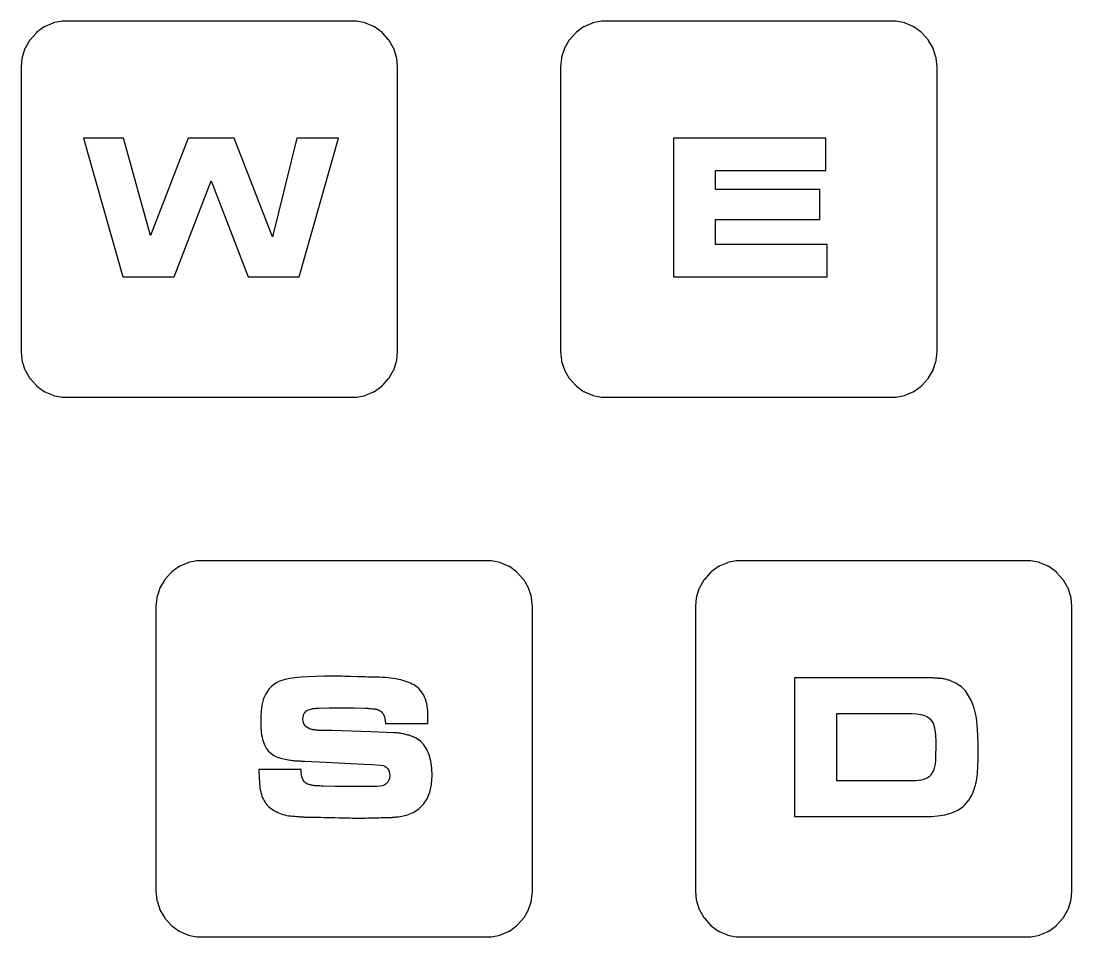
# Model space of a CAD drawing. Header units: millimetres. Extents: x -16 to 249, y -82 to 7.
# Drawn here: x 21.87 to 58.88, y -44.12 to -11.88 of the extents above; entities that cross this region are included whole.
import ezdxf

# ---------------------------------------------------------------- set-up
doc = ezdxf.new("R2010")
doc.units = ezdxf.units.MM
doc.layers.get('0').update_dxf_attribs({"lineweight": 25, "true_color": 0xffffff})

msp = doc.modelspace()

# ---------------------------------------------------------------- linework, layer by layer
for p, q in [((22.6836, -12.0859), (22.4299, -12.2702)), ((22.7008, -12.0783), (22.6836, -12.0859)), ((22.7089, -12.0746), (22.7008, -12.0783)), ((22.9954, -11.9471), (22.7089, -12.0746)), ((23.0042, -11.9452), (22.9954, -11.9471)), ((23.3109, -11.88), (23.0042, -11.9452)), ((23.3293, -11.8761), (23.3109, -11.88)), ((33.6707, -11.8761), (23.3293, -11.8761)), ((33.6891, -11.88), (33.6707, -11.8761)), ((33.9958, -11.9452), (33.6891, -11.88)), ((34.0046, -11.9471), (33.9958, -11.9452)), ((34.2911, -12.0746), (34.0046, -11.9471)), ((34.2992, -12.0783), (34.2911, -12.0746)), ((34.3164, -12.0859), (34.2992, -12.0783)), ((34.5701, -12.2702), (34.3164, -12.0859)), ((41.6836, -12.0859), (41.4299, -12.2702)), ((41.7008, -12.0783), (41.6836, -12.0859)), ((41.7089, -12.0746), (41.7008, -12.0783)), ((41.9954, -11.9471), (41.7089, -12.0746)), ((42.0042, -11.9452), (41.9954, -11.9471)), ((42.3109, -11.88), (42.0042, -11.9452)), ((42.3293, -11.8761), (42.3109, -11.88)), ((52.6707, -11.8761), (42.3293, -11.8761)), ((52.6891, -11.88), (52.6707, -11.8761)), ((52.9958, -11.9452), (52.6891, -11.88)), ((53.0046, -11.9471), (52.9958, -11.9452)), ((53.2911, -12.0746), (53.0046, -11.9471)), ((53.2992, -12.0783), (53.2911, -12.0746)), ((53.3164, -12.0859), (53.2992, -12.0783)), ((53.5701, -12.2702), (53.3164, -12.0859)), ((22.1651, -12.5643), (22.0083, -12.8359)), ((22.1745, -12.548), (22.1651, -12.5643)), ((22.179, -12.5402), (22.1745, -12.548)), ((22.185, -12.5336), (22.179, -12.5402)), ((22.3948, -12.3005), (22.185, -12.5336)), ((22.4074, -12.2866), (22.3948, -12.3005)), ((22.4146, -12.2813), (22.4074, -12.2866)), ((22.4299, -12.2702), (22.4146, -12.2813)), ((34.5854, -12.2813), (34.5701, -12.2702)), ((34.5926, -12.2866), (34.5854, -12.2813)), ((34.6052, -12.3005), (34.5926, -12.2866)), ((34.815, -12.5336), (34.6052, -12.3005)), ((34.821, -12.5402), (34.815, -12.5336)), ((34.8255, -12.548), (34.821, -12.5402)), ((34.8349, -12.5643), (34.8255, -12.548)), ((34.9917, -12.8359), (34.8349, -12.5643)), ((41.1651, -12.5643), (41.0083, -12.8359)), ((41.1745, -12.548), (41.1651, -12.5643)), ((41.179, -12.5402), (41.1745, -12.548)), ((41.185, -12.5336), (41.179, -12.5402)), ((41.3948, -12.3005), (41.185, -12.5336)), ((41.4074, -12.2866), (41.3948, -12.3005)), ((41.4146, -12.2813), (41.4074, -12.2866)), ((41.4299, -12.2702), (41.4146, -12.2813)), ((53.5854, -12.2813), (53.5701, -12.2702)), ((53.5926, -12.2866), (53.5854, -12.2813)), ((53.6052, -12.3005), (53.5926, -12.2866)), ((53.815, -12.5336), (53.6052, -12.3005)), ((53.821, -12.5402), (53.815, -12.5336)), ((53.8255, -12.548), (53.821, -12.5402)), ((53.8349, -12.5643), (53.8255, -12.548)), ((53.9917, -12.8359), (53.8349, -12.5643)), ((22.0056, -12.8444), (21.9086, -13.1426)), ((22.0083, -12.8359), (22.0056, -12.8444)), ((34.9944, -12.8444), (34.9917, -12.8359)), ((35.0914, -13.1426), (34.9944, -12.8444)), ((41.0056, -12.8444), (40.9086, -13.1426)), ((41.0083, -12.8359), (41.0056, -12.8444)), ((53.9944, -12.8444), (53.9917, -12.8359)), ((54.0914, -13.1426), (53.9944, -12.8444)), ((21.9009, -13.1792), (21.8681, -13.4911)), ((21.9028, -13.1605), (21.9009, -13.1792)), ((21.9086, -13.1426), (21.9028, -13.1605)), ((35.0972, -13.1605), (35.0914, -13.1426)), ((35.0991, -13.1792), (35.0972, -13.1605)), ((35.1319, -13.4911), (35.0991, -13.1792)), ((40.9009, -13.1792), (40.8681, -13.4911)), ((40.9028, -13.1605), (40.9009, -13.1792)), ((40.9086, -13.1426), (40.9028, -13.1605)), ((54.0972, -13.1605), (54.0914, -13.1426)), ((54.0991, -13.1792), (54.0972, -13.1605)), ((54.1319, -13.4911), (54.0991, -13.1792)), ((21.8681, -13.4911), (21.8671, -13.5)), ((21.8671, -13.5), (21.8671, -23.5)), ((35.1329, -13.5), (35.1319, -13.4911)), ((35.1329, -23.5), (35.1329, -13.5)), ((40.8681, -13.4911), (40.8671, -13.5)), ((40.8671, -13.5), (40.8671, -23.5)), ((54.1329, -13.5), (54.1319, -13.4911)), ((54.1329, -23.5), (54.1329, -13.5)), ((24.0716, -15.9986), (25.4551, -20.8869)), ((25.4795, -15.9986), (24.0716, -15.9986)), ((26.4316, -19.4315), (25.4795, -15.9986)), ((27.75, -15.9986), (26.4316, -19.4315)), ((29.3735, -15.9986), (27.75, -15.9986)), ((30.7285, -19.4699), (29.3735, -15.9986)), ((31.5871, -15.9986), (30.7285, -19.4699)), ((33.0519, -15.9986), (31.5871, -15.9986)), ((31.6684, -20.8869), (33.0519, -15.9986)), ((50.2188, -15.9986), (44.8436, -15.9986)), ((44.8436, -15.9986), (44.8436, -20.8869)), ((50.2188, -17.139), (50.2188, -15.9986)), ((46.3329, -17.8072), (46.3329, -17.139)), ((46.3329, -17.139), (50.2188, -17.139)), ((27.2617, -20.8869), (28.5597, -17.5077)), ((28.5597, -17.5077), (29.8618, -20.8869)), ((50.0031, -17.8072), (46.3329, -17.8072)), ((50.0031, -18.867), (50.0031, -17.8072)), ((46.3329, -19.7464), (46.3329, -18.867)), ((46.3329, -18.867), (50.0031, -18.867)), ((50.2635, -19.7464), (46.3329, -19.7464)), ((50.2635, -20.8869), (50.2635, -19.7464)), ((25.4551, -20.8869), (27.2617, -20.8869)), ((29.8618, -20.8869), (31.6684, -20.8869)), ((44.8436, -20.8869), (50.2635, -20.8869)), ((21.8671, -23.5), (21.8681, -23.5089)), ((21.8681, -23.5089), (21.9009, -23.8208)), ((35.0991, -23.8208), (35.1319, -23.5089)), ((35.1319, -23.5089), (35.1329, -23.5)), ((40.8671, -23.5), (40.8681, -23.5089)), ((40.8681, -23.5089), (40.9009, -23.8208)), ((54.0991, -23.8208), (54.1319, -23.5089)), ((54.1319, -23.5089), (54.1329, -23.5)), ((21.9009, -23.8208), (21.9028, -23.8395)), ((21.9028, -23.8395), (21.9086, -23.8574)), ((21.9086, -23.8574), (22.0056, -24.1556)), ((34.9944, -24.1556), (35.0914, -23.8574)), ((35.0914, -23.8574), (35.0972, -23.8395)), ((35.0972, -23.8395), (35.0991, -23.8208)), ((40.9009, -23.8208), (40.9028, -23.8395)), ((40.9028, -23.8395), (40.9086, -23.8574)), ((40.9086, -23.8574), (41.0056, -24.1556)), ((53.9944, -24.1556), (54.0914, -23.8574)), ((54.0914, -23.8574), (54.0972, -23.8395)), ((54.0972, -23.8395), (54.0991, -23.8208)), ((22.0056, -24.1556), (22.0083, -24.1641)), ((22.0083, -24.1641), (22.1651, -24.4357)), ((34.8349, -24.4357), (34.9917, -24.1641)), ((34.9917, -24.1641), (34.9944, -24.1556)), ((41.0056, -24.1556), (41.0083, -24.1641)), ((41.0083, -24.1641), (41.1651, -24.4357)), ((53.8349, -24.4357), (53.9917, -24.1641)), ((53.9917, -24.1641), (53.9944, -24.1556)), ((22.1651, -24.4357), (22.1745, -24.452)), ((22.1745, -24.452), (22.179, -24.4598)), ((22.179, -24.4598), (22.185, -24.4664)), ((22.185, -24.4664), (22.3948, -24.6995)), ((22.3948, -24.6995), (22.4074, -24.7134)), ((22.4074, -24.7134), (22.4146, -24.7187)), ((22.4146, -24.7187), (22.4299, -24.7298)), ((22.4299, -24.7298), (22.6836, -24.9141)), ((34.3164, -24.9141), (34.5701, -24.7298)), ((34.5701, -24.7298), (34.5854, -24.7187)), ((34.5854, -24.7187), (34.5926, -24.7134)), ((34.5926, -24.7134), (34.6052, -24.6995)), ((34.6052, -24.6995), (34.815, -24.4664)), ((34.815, -24.4664), (34.821, -24.4598)), ((34.821, -24.4598), (34.8255, -24.452)), ((34.8255, -24.452), (34.8349, -24.4357)), ((41.1651, -24.4357), (41.1745, -24.452)), ((41.1745, -24.452), (41.179, -24.4598)), ((41.179, -24.4598), (41.185, -24.4664)), ((41.185, -24.4664), (41.3948, -24.6995)), ((41.3948, -24.6995), (41.4074, -24.7134)), ((41.4074, -24.7134), (41.4146, -24.7187)), ((41.4146, -24.7187), (41.4299, -24.7298)), ((41.4299, -24.7298), (41.6836, -24.9141)), ((53.3164, -24.9141), (53.5701, -24.7298)), ((53.5701, -24.7298), (53.5854, -24.7187)), ((53.5854, -24.7187), (53.5926, -24.7134)), ((53.5926, -24.7134), (53.6052, -24.6995)), ((53.6052, -24.6995), (53.815, -24.4664)), ((53.815, -24.4664), (53.821, -24.4598)), ((53.821, -24.4598), (53.8255, -24.452)), ((53.8255, -24.452), (53.8349, -24.4357)), ((22.6836, -24.9141), (22.7008, -24.9217)), ((22.7008, -24.9217), (22.7089, -24.9254)), ((22.7089, -24.9254), (22.9954, -25.0529)), ((22.9954, -25.0529), (23.0042, -25.0548)), ((23.0042, -25.0548), (23.3109, -25.12)), ((23.3109, -25.12), (23.3293, -25.1239)), ((23.3293, -25.1239), (33.6707, -25.1239)), ((33.6707, -25.1239), (33.6891, -25.12)), ((33.6891, -25.12), (33.9958, -25.0548)), ((33.9958, -25.0548), (34.0046, -25.0529)), ((34.0046, -25.0529), (34.2911, -24.9254)), ((34.2911, -24.9254), (34.2992, -24.9217)), ((34.2992, -24.9217), (34.3164, -24.9141)), ((41.6836, -24.9141), (41.7008, -24.9217)), ((41.7008, -24.9217), (41.7089, -24.9254)), ((41.7089, -24.9254), (41.9954, -25.0529)), ((41.9954, -25.0529), (42.0042, -25.0548)), ((42.0042, -25.0548), (42.3109, -25.12)), ((42.3109, -25.12), (42.3293, -25.1239)), ((42.3293, -25.1239), (52.6707, -25.1239)), ((52.6707, -25.1239), (52.6891, -25.12)), ((52.6891, -25.12), (52.9958, -25.0548)), ((52.9958, -25.0548), (53.0046, -25.0529)), ((53.0046, -25.0529), (53.2911, -24.9254)), ((53.2911, -24.9254), (53.2992, -24.9217)), ((53.2992, -24.9217), (53.3164, -24.9141)), ((27.4336, -31.0859), (27.1799, -31.2702)), ((27.4508, -31.0783), (27.4336, -31.0859)), ((27.4589, -31.0746), (27.4508, -31.0783)), ((27.7454, -30.9471), (27.4589, -31.0746)), ((27.7542, -30.9452), (27.7454, -30.9471)), ((28.0609, -30.88), (27.7542, -30.9452)), ((28.0793, -30.8761), (28.0609, -30.88)), ((38.4207, -30.8761), (28.0793, -30.8761)), ((38.4391, -30.88), (38.4207, -30.8761)), ((38.7458, -30.9452), (38.4391, -30.88)), ((38.7546, -30.9471), (38.7458, -30.9452)), ((39.0411, -31.0746), (38.7546, -30.9471)), ((39.0492, -31.0783), (39.0411, -31.0746)), ((39.0664, -31.0859), (39.0492, -31.0783)), ((39.3201, -31.2702), (39.0664, -31.0859)), ((46.4336, -31.0859), (46.1799, -31.2702)), ((46.4508, -31.0783), (46.4336, -31.0859)), ((46.4589, -31.0746), (46.4508, -31.0783)), ((46.7454, -30.9471), (46.4589, -31.0746)), ((46.7542, -30.9452), (46.7454, -30.9471)), ((47.0609, -30.88), (46.7542, -30.9452)), ((47.0793, -30.8761), (47.0609, -30.88)), ((57.4207, -30.8761), (47.0793, -30.8761)), ((57.4391, -30.88), (57.4207, -30.8761)), ((57.7458, -30.9452), (57.4391, -30.88)), ((57.7546, -30.9471), (57.7458, -30.9452)), ((58.0411, -31.0746), (57.7546, -30.9471)), ((58.0492, -31.0783), (58.0411, -31.0746)), ((58.0664, -31.0859), (58.0492, -31.0783)), ((58.3201, -31.2702), (58.0664, -31.0859)), ((27.1448, -31.3005), (26.935, -31.5336)), ((27.1574, -31.2866), (27.1448, -31.3005)), ((27.1646, -31.2813), (27.1574, -31.2866)), ((27.1799, -31.2702), (27.1646, -31.2813)), ((39.3354, -31.2813), (39.3201, -31.2702)), ((39.3426, -31.2866), (39.3354, -31.2813)), ((39.3552, -31.3005), (39.3426, -31.2866)), ((39.565, -31.5336), (39.3552, -31.3005)), ((46.1448, -31.3005), (45.935, -31.5336)), ((46.1574, -31.2866), (46.1448, -31.3005)), ((46.1646, -31.2813), (46.1574, -31.2866)), ((46.1799, -31.2702), (46.1646, -31.2813)), ((58.3354, -31.2813), (58.3201, -31.2702)), ((58.3426, -31.2866), (58.3354, -31.2813)), ((58.3552, -31.3005), (58.3426, -31.2866)), ((58.565, -31.5336), (58.3552, -31.3005)), ((26.9151, -31.5643), (26.7583, -31.8359)), ((26.9245, -31.548), (26.9151, -31.5643)), ((26.929, -31.5402), (26.9245, -31.548)), ((26.935, -31.5336), (26.929, -31.5402)), ((39.571, -31.5402), (39.565, -31.5336)), ((39.5755, -31.548), (39.571, -31.5402)), ((39.5849, -31.5643), (39.5755, -31.548)), ((39.7417, -31.8359), (39.5849, -31.5643)), ((45.9151, -31.5643), (45.7583, -31.8359)), ((45.9245, -31.548), (45.9151, -31.5643)), ((45.929, -31.5402), (45.9245, -31.548)), ((45.935, -31.5336), (45.929, -31.5402)), ((58.571, -31.5402), (58.565, -31.5336)), ((58.5755, -31.548), (58.571, -31.5402)), ((58.5849, -31.5643), (58.5755, -31.548)), ((58.7417, -31.8359), (58.5849, -31.5643)), ((26.6509, -32.1792), (26.6181, -32.4911)), ((26.6528, -32.1605), (26.6509, -32.1792)), ((26.6586, -32.1426), (26.6528, -32.1605)), ((26.7556, -31.8444), (26.6586, -32.1426)), ((26.7583, -31.8359), (26.7556, -31.8444)), ((39.7444, -31.8444), (39.7417, -31.8359)), ((39.8414, -32.1426), (39.7444, -31.8444)), ((39.8472, -32.1605), (39.8414, -32.1426)), ((39.8491, -32.1792), (39.8472, -32.1605)), ((39.8819, -32.4911), (39.8491, -32.1792)), ((45.6509, -32.1792), (45.6181, -32.4911)), ((45.6528, -32.1605), (45.6509, -32.1792)), ((45.6586, -32.1426), (45.6528, -32.1605)), ((45.7556, -31.8444), (45.6586, -32.1426)), ((45.7583, -31.8359), (45.7556, -31.8444)), ((58.7444, -31.8444), (58.7417, -31.8359)), ((58.8414, -32.1426), (58.7444, -31.8444)), ((58.8472, -32.1605), (58.8414, -32.1426)), ((58.8491, -32.1792), (58.8472, -32.1605)), ((58.8819, -32.4911), (58.8491, -32.1792)), ((26.6181, -32.4911), (26.6171, -32.5)), ((26.6171, -32.5), (26.6171, -42.5)), ((39.8829, -32.5), (39.8819, -32.4911)), ((39.8829, -42.5), (39.8829, -32.5)), ((45.6181, -32.4911), (45.6171, -32.5)), ((45.6171, -32.5), (45.6171, -42.5)), ((58.8829, -32.5), (58.8819, -32.4911)), ((58.8829, -42.5), (58.8829, -32.5)), ((30.9429, -35.1333), (30.8449, -35.1852)), ((31.0489, -35.0913), (30.9429, -35.1333)), ((31.1734, -35.0565), (31.0489, -35.0913)), ((31.3274, -35.0264), (31.1734, -35.0565)), ((31.5107, -35.0009), (31.3274, -35.0264)), ((31.7233, -34.98), (31.5107, -35.0009)), ((31.9654, -34.9638), (31.7233, -34.98)), ((32.2368, -34.9522), (31.9654, -34.9638)), ((32.5376, -34.9453), (32.2368, -34.9522)), ((32.8678, -34.9429), (32.5376, -34.9453)), ((32.9342, -34.9432), (32.8678, -34.9429)), ((33.0074, -34.9439), (32.9342, -34.9432)), ((33.0873, -34.9451), (33.0074, -34.9439)), ((33.1739, -34.9468), (33.0873, -34.9451)), ((33.2673, -34.9489), (33.1739, -34.9468)), ((33.3674, -34.9516), (33.2673, -34.9489)), ((33.4743, -34.9547), (33.3674, -34.9516)), ((33.701, -34.9619), (33.4743, -34.9547)), ((33.8061, -34.9651), (33.701, -34.9619)), ((33.9034, -34.9677), (33.8061, -34.9651)), ((33.9928, -34.9699), (33.9034, -34.9677)), ((34.0743, -34.9715), (33.9928, -34.9699)), ((34.148, -34.9727), (34.0743, -34.9715)), ((34.2137, -34.9735), (34.148, -34.9727)), ((34.2716, -34.9737), (34.2137, -34.9735)), ((34.3847, -34.9747), (34.2716, -34.9737)), ((34.4942, -34.9778), (34.3847, -34.9747)), ((34.6001, -34.9829), (34.4942, -34.9778)), ((34.7024, -34.99), (34.6001, -34.9829)), ((34.801, -34.9991), (34.7024, -34.99)), ((34.896, -35.0103), (34.801, -34.9991)), ((34.9874, -35.0235), (34.896, -35.0103)), ((35.0751, -35.0388), (34.9874, -35.0235)), ((35.1593, -35.0558), (35.0751, -35.0388)), ((35.2398, -35.0744), (35.1593, -35.0558)), ((35.3167, -35.0945), (35.2398, -35.0744)), ((35.39, -35.1161), (35.3167, -35.0945)), ((35.4597, -35.1393), (35.39, -35.1161)), ((35.5257, -35.1639), (35.4597, -35.1393)), ((35.5881, -35.1901), (35.5257, -35.1639)), ((53.6531, -34.9986), (49.1081, -34.9986)), ((49.1081, -34.9986), (49.1081, -39.8869)), ((53.6886, -34.9986), (53.6531, -34.9986)), ((53.7238, -34.9988), (53.6886, -34.9986)), ((53.7588, -34.9992), (53.7238, -34.9988)), ((53.7935, -34.9997), (53.7588, -34.9992)), ((53.8279, -35.0003), (53.7935, -34.9997)), ((53.8622, -35.001), (53.8279, -35.0003)), ((53.8961, -35.0019), (53.8622, -35.001)), ((53.9298, -35.0029), (53.8961, -35.0019)), ((53.9632, -35.0042), (53.9298, -35.0029)), ((53.9962, -35.0056), (53.9632, -35.0042)), ((54.0288, -35.0074), (53.9962, -35.0056)), ((54.061, -35.0094), (54.0288, -35.0074)), ((54.0929, -35.0118), (54.061, -35.0094)), ((54.1244, -35.0143), (54.0929, -35.0118)), ((54.1555, -35.0172), (54.1244, -35.0143)), ((54.1862, -35.0203), (54.1555, -35.0172)), ((54.2176, -35.0208), (54.1862, -35.0203)), ((54.2489, -35.0222), (54.2176, -35.0208)), ((54.2799, -35.0246), (54.2489, -35.0222)), ((54.3108, -35.028), (54.2799, -35.0246)), ((54.3414, -35.0323), (54.3108, -35.028)), ((54.3719, -35.0375), (54.3414, -35.0323)), ((54.4022, -35.0437), (54.3719, -35.0375)), ((54.4323, -35.0509), (54.4022, -35.0437)), ((54.4623, -35.0589), (54.4323, -35.0509)), ((54.4924, -35.0678), (54.4623, -35.0589)), ((54.5226, -35.0775), (54.4924, -35.0678)), ((54.5529, -35.088), (54.5226, -35.0775)), ((54.5832, -35.0993), (54.5529, -35.088)), ((54.6135, -35.1115), (54.5832, -35.0993)), ((54.644, -35.1245), (54.6135, -35.1115)), ((54.6745, -35.1384), (54.644, -35.1245)), ((54.7457, -35.1702), (54.6745, -35.1384)), ((30.5316, -35.4911), (30.473, -35.5921)), ((30.5981, -35.3998), (30.5316, -35.4911)), ((30.6725, -35.3184), (30.5981, -35.3998)), ((30.7548, -35.2469), (30.6725, -35.3184)), ((30.8449, -35.1852), (30.7548, -35.2469)), ((35.6469, -35.2178), (35.5881, -35.1901)), ((35.7102, -35.2525), (35.6469, -35.2178)), ((35.7697, -35.2914), (35.7102, -35.2525)), ((35.8256, -35.3344), (35.7697, -35.2914)), ((35.8778, -35.3816), (35.8256, -35.3344)), ((35.9263, -35.4331), (35.8778, -35.3816)), ((35.9711, -35.4887), (35.9263, -35.4331)), ((36.0122, -35.5486), (35.9711, -35.4887)), ((54.8128, -35.2045), (54.7457, -35.1702)), ((54.8759, -35.2413), (54.8128, -35.2045)), ((54.9349, -35.2808), (54.8759, -35.2413)), ((54.9898, -35.3227), (54.9349, -35.2808)), ((55.0406, -35.3672), (54.9898, -35.3227)), ((55.0874, -35.4143), (55.0406, -35.3672)), ((55.1302, -35.4639), (55.0874, -35.4143)), ((55.2085, -35.5727), (55.1302, -35.4639)), ((30.3724, -35.8644), (30.3529, -35.9609)), ((30.3956, -35.7785), (30.3724, -35.8644)), ((30.4223, -35.7031), (30.3956, -35.7785)), ((30.473, -35.5921), (30.4223, -35.7031)), ((36.0497, -35.6126), (36.0122, -35.5486)), ((36.0831, -35.6808), (36.0497, -35.6126)), ((36.112, -35.7532), (36.0831, -35.6808)), ((36.1365, -35.8298), (36.112, -35.7532)), ((36.1565, -35.9106), (36.1365, -35.8298)), ((55.2787, -35.6877), (55.2085, -35.5727)), ((55.3407, -35.8087), (55.2787, -35.6877)), ((55.3946, -35.9359), (55.3407, -35.8087)), ((30.3244, -36.1855), (30.3155, -36.3136)), ((30.3368, -36.0679), (30.3244, -36.1855)), ((30.3529, -35.9609), (30.3368, -36.0679)), ((31.8131, -36.3262), (31.8325, -36.2731)), ((31.8325, -36.2731), (31.8597, -36.2271)), ((31.8597, -36.2271), (31.8946, -36.1881)), ((31.8946, -36.1881), (31.9372, -36.1561)), ((31.9372, -36.1561), (31.9877, -36.1312)), ((31.9877, -36.1312), (32.0458, -36.1133)), ((32.0458, -36.1133), (32.0798, -36.1028)), ((32.0798, -36.1028), (32.1145, -36.0936)), ((32.1145, -36.0936), (32.15, -36.0859)), ((32.15, -36.0859), (32.1862, -36.0796)), ((32.1862, -36.0796), (32.2232, -36.0746)), ((32.2232, -36.0746), (32.261, -36.0711)), ((32.261, -36.0711), (32.2995, -36.069)), ((32.2995, -36.069), (32.3388, -36.0683)), ((32.3388, -36.0683), (32.7253, -36.056)), ((32.7253, -36.056), (33.5961, -36.056)), ((33.5961, -36.056), (33.9989, -36.0724)), ((33.9989, -36.0724), (34.0396, -36.0728)), ((34.0396, -36.0728), (34.0803, -36.0739)), ((34.0803, -36.0739), (34.121, -36.0758)), ((34.121, -36.0758), (34.1617, -36.0785)), ((34.1617, -36.0785), (34.2024, -36.0819)), ((34.2024, -36.0819), (34.2431, -36.0861)), ((34.2431, -36.0861), (34.2837, -36.0911)), ((34.2837, -36.0911), (34.3244, -36.0968)), ((34.3244, -36.0968), (34.3447, -36.0997)), ((34.3447, -36.0997), (34.3626, -36.1024)), ((34.3626, -36.1024), (34.3782, -36.1048)), ((34.3782, -36.1048), (34.3916, -36.1069)), ((34.3916, -36.1069), (34.4026, -36.1088)), ((34.4026, -36.1088), (34.4114, -36.1105)), ((34.4114, -36.1105), (34.4179, -36.1119)), ((34.4179, -36.1119), (34.4221, -36.1131)), ((34.4221, -36.1131), (34.4715, -36.134)), ((34.4715, -36.134), (34.5159, -36.1601)), ((34.5159, -36.1601), (34.5554, -36.1915)), ((34.5554, -36.1915), (34.5899, -36.228)), ((34.5899, -36.228), (34.6195, -36.2698)), ((34.6195, -36.2698), (34.6441, -36.3168)), ((36.1721, -35.9956), (36.1565, -35.9106)), ((36.1832, -36.0848), (36.1721, -35.9956)), ((36.1899, -36.1782), (36.1832, -36.0848)), ((36.1921, -36.2758), (36.1899, -36.1782)), ((50.5974, -38.6273), (50.5974, -36.2581)), ((50.5974, -36.2581), (53.2585, -36.2581)), ((53.2585, -36.2581), (53.4201, -36.2654)), ((53.4201, -36.2654), (53.5631, -36.2874)), ((55.4404, -36.0691), (55.3946, -35.9359)), ((55.478, -36.2085), (55.4404, -36.0691)), ((55.5076, -36.354), (55.478, -36.2085)), ((30.3101, -36.4523), (30.3083, -36.6014)), ((30.3083, -36.6014), (30.3097, -36.6861)), ((30.3155, -36.3136), (30.3101, -36.4523)), ((31.7976, -36.4536), (31.8015, -36.3864)), ((31.8023, -36.522), (31.7976, -36.4536)), ((31.8015, -36.3864), (31.8131, -36.3262)), ((31.8164, -36.5839), (31.8023, -36.522)), ((31.84, -36.6393), (31.8164, -36.5839)), ((31.8729, -36.6882), (31.84, -36.6393)), ((34.6441, -36.3168), (34.6637, -36.369)), ((34.6637, -36.369), (34.6784, -36.4264)), ((34.6784, -36.4264), (34.7029, -36.6054)), ((34.7029, -36.6054), (36.1921, -36.6054)), ((36.1921, -36.6054), (36.1921, -36.2758)), ((53.5631, -36.2874), (53.6876, -36.324)), ((53.6876, -36.324), (53.7935, -36.3753)), ((53.7935, -36.3753), (53.8809, -36.4413)), ((53.8809, -36.4413), (53.9497, -36.5219)), ((53.9497, -36.5219), (53.9999, -36.6171)), ((53.9999, -36.6171), (54.0316, -36.727)), ((55.5289, -36.5055), (55.5076, -36.354)), ((55.5348, -36.5733), (55.5289, -36.5055)), ((55.5404, -36.6402), (55.5348, -36.5733)), ((55.5455, -36.7063), (55.5404, -36.6402)), ((30.3097, -36.6861), (30.3137, -36.7691)), ((30.3137, -36.7691), (30.3204, -36.8507)), ((30.3204, -36.8507), (30.3297, -36.9307)), ((30.3297, -36.9307), (30.3417, -37.0092)), ((30.3417, -37.0092), (30.3564, -37.0862)), ((31.9152, -36.7305), (31.8729, -36.6882)), ((31.967, -36.7663), (31.9152, -36.7305)), ((32.0281, -36.7956), (31.967, -36.7663)), ((32.0987, -36.8183), (32.0281, -36.7956)), ((32.1145, -36.8214), (32.0987, -36.8183)), ((32.1315, -36.8245), (32.1145, -36.8214)), ((32.1496, -36.8276), (32.1315, -36.8245)), ((32.1689, -36.8306), (32.1496, -36.8276)), ((32.1893, -36.8337), (32.1689, -36.8306)), ((32.2109, -36.8368), (32.1893, -36.8337)), ((32.2336, -36.8399), (32.2109, -36.8368)), ((32.2574, -36.8429), (32.2336, -36.8399)), ((32.2814, -36.8458), (32.2574, -36.8429)), ((32.3047, -36.8483), (32.2814, -36.8458)), ((32.3272, -36.8504), (32.3047, -36.8483)), ((32.349, -36.8522), (32.3272, -36.8504)), ((32.3699, -36.8535), (32.349, -36.8522)), ((32.3902, -36.8545), (32.3699, -36.8535)), ((32.4096, -36.8551), (32.3902, -36.8545)), ((32.4283, -36.8553), (32.4096, -36.8551)), ((32.8148, -36.8553), (32.4283, -36.8553)), ((34.1861, -36.9013), (32.8148, -36.8553)), ((34.9837, -36.9359), (34.1861, -36.9013)), ((35.0233, -36.9364), (34.9837, -36.9359)), ((35.0629, -36.9378), (35.0233, -36.9364)), ((35.1024, -36.9402), (35.0629, -36.9378)), ((35.1418, -36.9435), (35.1024, -36.9402)), ((35.1812, -36.9478), (35.1418, -36.9435)), ((35.2206, -36.9531), (35.1812, -36.9478)), ((35.2598, -36.9593), (35.2206, -36.9531)), ((35.299, -36.9664), (35.2598, -36.9593)), ((35.3382, -36.9744), (35.299, -36.9664)), ((35.3775, -36.9831), (35.3382, -36.9744)), ((35.4168, -36.9924), (35.3775, -36.9831)), ((35.4562, -37.0025), (35.4168, -36.9924)), ((35.4956, -37.0133), (35.4562, -37.0025)), ((35.5352, -37.0247), (35.4956, -37.0133)), ((54.0316, -36.727), (54.0394, -36.7638)), ((54.0394, -36.7638), (54.0465, -36.8008)), ((54.0465, -36.8008), (54.0531, -36.838)), ((54.0531, -36.838), (54.059, -36.8754)), ((54.059, -36.8754), (54.0643, -36.913)), ((54.0643, -36.913), (54.0689, -36.9507)), ((54.0689, -36.9507), (54.0729, -36.9887)), ((54.0729, -36.9887), (54.0762, -37.0268)), ((55.5503, -36.7715), (55.5455, -36.7063)), ((55.5547, -36.836), (55.5503, -36.7715)), ((55.5587, -36.8996), (55.5547, -36.836)), ((55.5623, -36.9624), (55.5587, -36.8996)), ((55.5655, -37.0243), (55.5623, -36.9624)), ((30.3564, -37.0862), (30.3738, -37.1617)), ((30.3738, -37.1617), (30.3938, -37.2356)), ((30.3938, -37.2356), (30.438, -37.361)), ((30.438, -37.361), (30.4973, -37.4731)), ((35.5747, -37.0369), (35.5352, -37.0247)), ((35.6144, -37.0498), (35.5747, -37.0369)), ((35.7851, -37.1251), (35.6144, -37.0498)), ((35.933, -37.229), (35.7851, -37.1251)), ((36.0582, -37.3615), (35.933, -37.229)), ((36.1606, -37.5226), (36.0582, -37.3615)), ((54.0762, -37.0268), (54.0791, -37.0657)), ((54.0791, -37.0657), (54.0816, -37.1059)), ((54.0885, -37.3755), (54.0804, -37.7791)), ((54.0816, -37.1059), (54.0837, -37.1475)), ((54.0837, -37.1475), (54.0854, -37.1904)), ((54.0854, -37.1904), (54.0868, -37.2347)), ((54.0868, -37.2347), (54.0877, -37.2803)), ((54.0877, -37.2803), (54.0883, -37.3272)), ((54.0883, -37.3272), (54.0885, -37.3755)), ((55.5684, -37.0878), (55.5655, -37.0243)), ((55.5709, -37.1549), (55.5684, -37.0878)), ((55.573, -37.2258), (55.5709, -37.1549)), ((55.5747, -37.3005), (55.573, -37.2258)), ((55.576, -37.3789), (55.5747, -37.3005)), ((55.577, -37.4611), (55.576, -37.3789)), ((30.4973, -37.4731), (30.5718, -37.5719)), ((30.5718, -37.5719), (30.6613, -37.6573)), ((30.6613, -37.6573), (30.7661, -37.7294)), ((30.7661, -37.7294), (30.8859, -37.7881)), ((36.2403, -37.7124), (36.1606, -37.5226)), ((36.2972, -37.9307), (36.2403, -37.7124)), ((55.5776, -37.547), (55.577, -37.4611)), ((55.577, -37.7925), (55.5778, -37.6367)), ((55.5778, -37.6367), (55.5776, -37.547)), ((30.8859, -37.7881), (31.0209, -37.8336)), ((31.0209, -37.8336), (31.171, -37.8656)), ((31.171, -37.8656), (31.2285, -37.8763)), ((31.2285, -37.8763), (31.283, -37.8858)), ((31.283, -37.8858), (31.3345, -37.8943)), ((31.3345, -37.8943), (31.3831, -37.9017)), ((31.3831, -37.9017), (31.4286, -37.908)), ((31.4286, -37.908), (31.4712, -37.9133)), ((31.4712, -37.9133), (31.5108, -37.9174)), ((31.5108, -37.9174), (31.5473, -37.9205)), ((31.5473, -37.9205), (31.583, -37.9229)), ((31.583, -37.9229), (31.6197, -37.925)), ((31.6197, -37.925), (31.6575, -37.9267)), ((31.6575, -37.9267), (31.6964, -37.9281)), ((31.6964, -37.9281), (31.7364, -37.9292)), ((31.7364, -37.9292), (31.7774, -37.93)), ((31.7774, -37.93), (31.8195, -37.9305)), ((31.8195, -37.9305), (31.8627, -37.9307)), ((31.8627, -37.9307), (32.6115, -37.9714)), ((32.6115, -37.9714), (33.0468, -37.9957)), ((33.0468, -37.9957), (33.942, -38.0341)), ((33.942, -38.0341), (34.2431, -38.0495)), ((34.2431, -38.0495), (34.5442, -38.0698)), ((34.5442, -38.0698), (34.6167, -38.0862)), ((34.6167, -38.0862), (34.6795, -38.1112)), ((34.6795, -38.1112), (34.7327, -38.1446)), ((36.3313, -38.1776), (36.2972, -37.9307)), ((54.0518, -38.0911), (54.0414, -38.136)), ((54.0605, -38.0442), (54.0518, -38.0911)), ((54.0677, -37.9953), (54.0605, -38.0442)), ((54.0732, -37.9443), (54.0677, -37.9953)), ((54.0772, -37.8913), (54.0732, -37.9443)), ((54.0796, -37.8362), (54.0772, -37.8913)), ((54.0804, -37.7791), (54.0796, -37.8362)), ((55.5656, -38.1891), (55.5709, -38.0687)), ((55.5709, -38.0687), (55.5747, -37.9365)), ((55.5747, -37.9365), (55.577, -37.7925)), ((30.2433, -38.2289), (30.2595, -38.5707)), ((31.7325, -38.2299), (30.2433, -38.2289)), ((31.7356, -38.3226), (31.7325, -38.2299)), ((31.745, -38.4066), (31.7356, -38.3226)), ((31.7605, -38.4818), (31.745, -38.4066)), ((31.7824, -38.5484), (31.7605, -38.4818)), ((34.7327, -38.1446), (34.7762, -38.1866)), ((34.7762, -38.1866), (34.81, -38.237)), ((34.81, -38.237), (34.8341, -38.296)), ((34.8341, -38.296), (34.8486, -38.3635)), ((34.8535, -38.4395), (34.8464, -38.529)), ((34.8486, -38.3635), (34.8535, -38.4395)), ((36.3243, -38.7559), (36.3427, -38.4532)), ((36.3427, -38.4532), (36.3313, -38.1776)), ((53.8508, -38.4806), (53.7948, -38.5195)), ((53.8973, -38.4357), (53.8508, -38.4806)), ((53.9171, -38.4121), (53.8973, -38.4357)), ((53.9361, -38.386), (53.9171, -38.4121)), ((53.954, -38.3575), (53.9361, -38.386)), ((53.971, -38.3266), (53.954, -38.3575)), ((53.9871, -38.2933), (53.971, -38.3266)), ((54.0022, -38.2575), (53.9871, -38.2933)), ((54.0163, -38.2194), (54.0022, -38.2575)), ((54.0295, -38.1788), (54.0163, -38.2194)), ((54.0414, -38.136), (54.0295, -38.1788)), ((55.5289, -38.5522), (55.5404, -38.4792)), ((55.5404, -38.4792), (55.5503, -38.3943)), ((55.5503, -38.3943), (55.5587, -38.2976)), ((55.5587, -38.2976), (55.5656, -38.1891)), ((30.2595, -38.5707), (30.261, -38.6547)), ((30.261, -38.6547), (30.2654, -38.7359)), ((30.2654, -38.7359), (30.2727, -38.8142)), ((30.2727, -38.8142), (30.2829, -38.8896)), ((31.8104, -38.6064), (31.7824, -38.5484)), ((31.8447, -38.6556), (31.8104, -38.6064)), ((31.8852, -38.6962), (31.8447, -38.6556)), ((31.9319, -38.7281), (31.8852, -38.6962)), ((31.9512, -38.7371), (31.9319, -38.7281)), ((31.9725, -38.7456), (31.9512, -38.7371)), ((31.9957, -38.7537), (31.9725, -38.7456)), ((32.0209, -38.7613), (31.9957, -38.7537)), ((32.0481, -38.7685), (32.0209, -38.7613)), ((32.0773, -38.7752), (32.0481, -38.7685)), ((32.1084, -38.7815), (32.0773, -38.7752)), ((32.1415, -38.7874), (32.1084, -38.7815)), ((32.1768, -38.7926), (32.1415, -38.7874)), ((32.2146, -38.7972), (32.1768, -38.7926)), ((32.2549, -38.801), (32.2146, -38.7972)), ((32.2976, -38.8042), (32.2549, -38.801)), ((32.3428, -38.8066), (32.2976, -38.8042)), ((32.3906, -38.8084), (32.3428, -38.8066)), ((32.4408, -38.8094), (32.3906, -38.8084)), ((32.4934, -38.8098), (32.4408, -38.8094)), ((32.9166, -38.8213), (32.4934, -38.8098)), ((34.4018, -38.8213), (32.9166, -38.8213)), ((34.5076, -38.8154), (34.4018, -38.8213)), ((34.5994, -38.7975), (34.5076, -38.8154)), ((34.677, -38.7676), (34.5994, -38.7975)), ((34.7405, -38.7258), (34.677, -38.7676)), ((34.7899, -38.6721), (34.7405, -38.7258)), ((34.8252, -38.6065), (34.7899, -38.6721)), ((34.8464, -38.529), (34.8252, -38.6065)), ((36.269, -39.0234), (36.3243, -38.7559)), ((53.2585, -38.6273), (50.5974, -38.6273)), ((53.3717, -38.6244), (53.2585, -38.6273)), ((53.4754, -38.6154), (53.3717, -38.6244)), ((53.5695, -38.6004), (53.4754, -38.6154)), ((53.6542, -38.5794), (53.5695, -38.6004)), ((53.7292, -38.5525), (53.6542, -38.5794)), ((53.7948, -38.5195), (53.7292, -38.5525)), ((55.4402, -38.9167), (55.4753, -38.8017)), ((55.4753, -38.8017), (55.5048, -38.6802)), ((55.5048, -38.6802), (55.5289, -38.5522)), ((30.2829, -38.8896), (30.2961, -38.9622)), ((30.2961, -38.9622), (30.3122, -39.0319)), ((30.3122, -39.0319), (30.3312, -39.0988)), ((30.3312, -39.0988), (30.3531, -39.1628)), ((30.3531, -39.1628), (30.3774, -39.2234)), ((30.3774, -39.2234), (30.4035, -39.2804)), ((36.1768, -39.2557), (36.269, -39.0234)), ((55.2454, -39.3119), (55.3023, -39.2228)), ((55.3023, -39.2228), (55.3538, -39.1273)), ((55.3538, -39.1273), (55.3997, -39.0252)), ((55.3997, -39.0252), (55.4402, -38.9167)), ((30.4035, -39.2804), (30.4313, -39.3335)), ((30.4313, -39.3335), (30.461, -39.383)), ((30.461, -39.383), (30.4924, -39.4286)), ((30.4924, -39.4286), (30.5255, -39.4706)), ((30.5255, -39.4706), (30.5605, -39.5087)), ((30.5605, -39.5087), (30.5972, -39.5432)), ((30.5972, -39.5432), (30.644, -39.5808)), ((30.644, -39.5808), (30.6927, -39.6164)), ((35.8818, -39.6147), (36.0477, -39.4528)), ((36.0477, -39.4528), (36.1768, -39.2557)), ((54.8576, -39.661), (54.9511, -39.6039)), ((54.9511, -39.6039), (55.0366, -39.5405)), ((55.0366, -39.5405), (55.1139, -39.4707)), ((55.1139, -39.4707), (55.1831, -39.3945)), ((55.1831, -39.3945), (55.2454, -39.3119)), ((30.6927, -39.6164), (30.7435, -39.65)), ((30.7435, -39.65), (30.7961, -39.6815)), ((30.7961, -39.6815), (30.8508, -39.711)), ((30.8508, -39.711), (30.9074, -39.7385)), ((30.9074, -39.7385), (30.966, -39.7639)), ((30.966, -39.7639), (31.0266, -39.7873)), ((31.0266, -39.7873), (31.0891, -39.8083)), ((31.0891, -39.8083), (31.1536, -39.8265)), ((31.1536, -39.8265), (31.22, -39.8419)), ((31.22, -39.8419), (31.2885, -39.8544)), ((31.2885, -39.8544), (31.3589, -39.8642)), ((31.3589, -39.8642), (31.4313, -39.8712)), ((31.4313, -39.8712), (31.5056, -39.8754)), ((31.5056, -39.8754), (31.582, -39.8768)), ((31.582, -39.8768), (31.6165, -39.8811)), ((31.6165, -39.8811), (31.6511, -39.885)), ((31.6511, -39.885), (31.6857, -39.8886)), ((31.6857, -39.8886), (31.7203, -39.8919)), ((31.7203, -39.8919), (31.7549, -39.8947)), ((31.7549, -39.8947), (31.7895, -39.8973)), ((31.7895, -39.8973), (31.824, -39.8995)), ((31.824, -39.8995), (31.8586, -39.9013)), ((31.8586, -39.9013), (31.8932, -39.9029)), ((31.8932, -39.9029), (31.9278, -39.9043)), ((31.9278, -39.9043), (31.9624, -39.9054)), ((31.9624, -39.9054), (31.997, -39.9064)), ((31.997, -39.9064), (32.0316, -39.9071)), ((32.0316, -39.9071), (32.0662, -39.9076)), ((32.0662, -39.9076), (32.1008, -39.9079)), ((32.1008, -39.9079), (32.222, -39.9083)), ((32.222, -39.9083), (32.3173, -39.9091)), ((32.3173, -39.9091), (32.4212, -39.9104)), ((32.4212, -39.9104), (32.5336, -39.9122)), ((32.5336, -39.9122), (32.6546, -39.9146)), ((32.6546, -39.9146), (32.7842, -39.9175)), ((32.7842, -39.9175), (32.9224, -39.9209)), ((32.9224, -39.9209), (33.0692, -39.9248)), ((33.0692, -39.9248), (33.212, -39.9288)), ((33.212, -39.9288), (33.3381, -39.9322)), ((33.3381, -39.9322), (33.4477, -39.9351)), ((33.4477, -39.9351), (33.5407, -39.9374)), ((33.5407, -39.9374), (33.6171, -39.9393)), ((33.6171, -39.9393), (33.6769, -39.9406)), ((33.6769, -39.9406), (33.7201, -39.9414)), ((33.7201, -39.9414), (33.7467, -39.9416)), ((33.7467, -39.9416), (33.7665, -39.9415)), ((33.7665, -39.9415), (33.7954, -39.941)), ((33.7954, -39.941), (33.8334, -39.9402)), ((33.8334, -39.9402), (33.8804, -39.9391)), ((33.8804, -39.9391), (33.9366, -39.9377)), ((33.9366, -39.9377), (34.0019, -39.936)), ((34.0019, -39.936), (34.0762, -39.934)), ((34.0762, -39.934), (34.1597, -39.9316)), ((34.1597, -39.9316), (34.2457, -39.9293)), ((34.2457, -39.9293), (34.3277, -39.9272)), ((34.3277, -39.9272), (34.4056, -39.9255)), ((34.4056, -39.9255), (34.4796, -39.9241)), ((34.4796, -39.9241), (34.5496, -39.923)), ((34.5496, -39.923), (34.6155, -39.9222)), ((34.6155, -39.9222), (34.6775, -39.9218)), ((34.6775, -39.9218), (34.7354, -39.9216)), ((34.7354, -39.9216), (34.7576, -39.9214)), ((34.7576, -39.9214), (34.7812, -39.9208)), ((34.7812, -39.9208), (34.8064, -39.9199)), ((34.8064, -39.9199), (34.8331, -39.9185)), ((34.8331, -39.9185), (34.8613, -39.9168)), ((34.8613, -39.9168), (34.8911, -39.9147)), ((34.8911, -39.9147), (34.9223, -39.9122)), ((34.9223, -39.9122), (34.9552, -39.9093)), ((34.9552, -39.9093), (34.9878, -39.9064)), ((34.9878, -39.9064), (35.0185, -39.9035)), ((35.0185, -39.9035), (35.0473, -39.9008)), ((35.0473, -39.9008), (35.0742, -39.8982)), ((35.0742, -39.8982), (35.0992, -39.8957)), ((35.0992, -39.8957), (35.1223, -39.8934)), ((35.1223, -39.8934), (35.1434, -39.8912)), ((35.1434, -39.8912), (35.1627, -39.8891)), ((35.1627, -39.8891), (35.4393, -39.8328)), ((35.4393, -39.8328), (35.679, -39.7413)), ((35.679, -39.7413), (35.8818, -39.6147)), ((49.1081, -39.8869), (53.4944, -39.8869)), ((53.4944, -39.8869), (53.6466, -39.8859)), ((53.6466, -39.8859), (53.7877, -39.8831)), ((53.7877, -39.8831), (53.9177, -39.8783)), ((53.9177, -39.8783), (54.0366, -39.8716)), ((54.0366, -39.8716), (54.1445, -39.863)), ((54.1445, -39.863), (54.2414, -39.8525)), ((54.2414, -39.8525), (54.3271, -39.8401)), ((54.3271, -39.8401), (54.4018, -39.8259)), ((54.4018, -39.8259), (54.528, -39.7942)), ((54.528, -39.7942), (54.646, -39.7562)), ((54.646, -39.7562), (54.7558, -39.7118)), ((54.7558, -39.7118), (54.8576, -39.661)), ((26.6171, -42.5), (26.6181, -42.5089)), ((26.6181, -42.5089), (26.6509, -42.8208)), ((39.8491, -42.8208), (39.8819, -42.5089)), ((39.8819, -42.5089), (39.8829, -42.5)), ((45.6171, -42.5), (45.6181, -42.5089)), ((45.6181, -42.5089), (45.6509, -42.8208)), ((58.8491, -42.8208), (58.8819, -42.5089)), ((58.8819, -42.5089), (58.8829, -42.5)), ((26.6509, -42.8208), (26.6528, -42.8395)), ((26.6528, -42.8395), (26.6586, -42.8574)), ((26.6586, -42.8574), (26.7556, -43.1556)), ((39.7444, -43.1556), (39.8414, -42.8574)), ((39.8414, -42.8574), (39.8472, -42.8395)), ((39.8472, -42.8395), (39.8491, -42.8208)), ((45.6509, -42.8208), (45.6528, -42.8395)), ((45.6528, -42.8395), (45.6586, -42.8574)), ((45.6586, -42.8574), (45.7556, -43.1556)), ((58.7444, -43.1556), (58.8414, -42.8574)), ((58.8414, -42.8574), (58.8472, -42.8395)), ((58.8472, -42.8395), (58.8491, -42.8208)), ((26.7556, -43.1556), (26.7583, -43.1641)), ((26.7583, -43.1641), (26.9151, -43.4357)), ((39.5849, -43.4357), (39.7417, -43.1641)), ((39.7417, -43.1641), (39.7444, -43.1556)), ((45.7556, -43.1556), (45.7583, -43.1641)), ((45.7583, -43.1641), (45.9151, -43.4357)), ((58.5849, -43.4357), (58.7417, -43.1641)), ((58.7417, -43.1641), (58.7444, -43.1556)), ((26.9151, -43.4357), (26.9245, -43.452)), ((26.9245, -43.452), (26.929, -43.4598)), ((26.929, -43.4598), (26.935, -43.4664)), ((26.935, -43.4664), (27.1448, -43.6995)), ((39.3552, -43.6995), (39.565, -43.4664)), ((39.565, -43.4664), (39.571, -43.4598)), ((39.571, -43.4598), (39.5755, -43.452)), ((39.5755, -43.452), (39.5849, -43.4357)), ((45.9151, -43.4357), (45.9245, -43.452)), ((45.9245, -43.452), (45.929, -43.4598)), ((45.929, -43.4598), (45.935, -43.4664)), ((45.935, -43.4664), (46.1448, -43.6995)), ((58.3552, -43.6995), (58.565, -43.4664)), ((58.565, -43.4664), (58.571, -43.4598)), ((58.571, -43.4598), (58.5755, -43.452)), ((58.5755, -43.452), (58.5849, -43.4357)), ((27.1448, -43.6995), (27.1574, -43.7134)), ((27.1574, -43.7134), (27.1646, -43.7187)), ((27.1646, -43.7187), (27.1799, -43.7298)), ((27.1799, -43.7298), (27.4336, -43.9141)), ((27.4336, -43.9141), (27.4508, -43.9217)), ((27.4508, -43.9217), (27.4589, -43.9254)), ((27.4589, -43.9254), (27.7454, -44.0529)), ((38.7546, -44.0529), (39.0411, -43.9254)), ((39.0411, -43.9254), (39.0492, -43.9217)), ((39.0492, -43.9217), (39.0664, -43.9141)), ((39.0664, -43.9141), (39.3201, -43.7298)), ((39.3201, -43.7298), (39.3354, -43.7187)), ((39.3354, -43.7187), (39.3426, -43.7134)), ((39.3426, -43.7134), (39.3552, -43.6995)), ((46.1448, -43.6995), (46.1574, -43.7134)), ((46.1574, -43.7134), (46.1646, -43.7187)), ((46.1646, -43.7187), (46.1799, -43.7298)), ((46.1799, -43.7298), (46.4336, -43.9141)), ((46.4336, -43.9141), (46.4508, -43.9217)), ((46.4508, -43.9217), (46.4589, -43.9254)), ((46.4589, -43.9254), (46.7454, -44.0529)), ((57.7546, -44.0529), (58.0411, -43.9254)), ((58.0411, -43.9254), (58.0492, -43.9217)), ((58.0492, -43.9217), (58.0664, -43.9141)), ((58.0664, -43.9141), (58.3201, -43.7298)), ((58.3201, -43.7298), (58.3354, -43.7187)), ((58.3354, -43.7187), (58.3426, -43.7134)), ((58.3426, -43.7134), (58.3552, -43.6995)), ((27.7454, -44.0529), (27.7542, -44.0548)), ((27.7542, -44.0548), (28.0609, -44.12)), ((28.0609, -44.12), (28.0793, -44.1239)), ((28.0793, -44.1239), (38.4207, -44.1239)), ((38.4207, -44.1239), (38.4391, -44.12)), ((38.4391, -44.12), (38.7458, -44.0548)), ((38.7458, -44.0548), (38.7546, -44.0529)), ((46.7454, -44.0529), (46.7542, -44.0548)), ((46.7542, -44.0548), (47.0609, -44.12)), ((47.0609, -44.12), (47.0793, -44.1239)), ((47.0793, -44.1239), (57.4207, -44.1239)), ((57.4207, -44.1239), (57.4391, -44.12)), ((57.4391, -44.12), (57.7458, -44.0548)), ((57.7458, -44.0548), (57.7546, -44.0529))]:
    msp.add_line(p, q)

doc.saveas('drawing.dxf')
